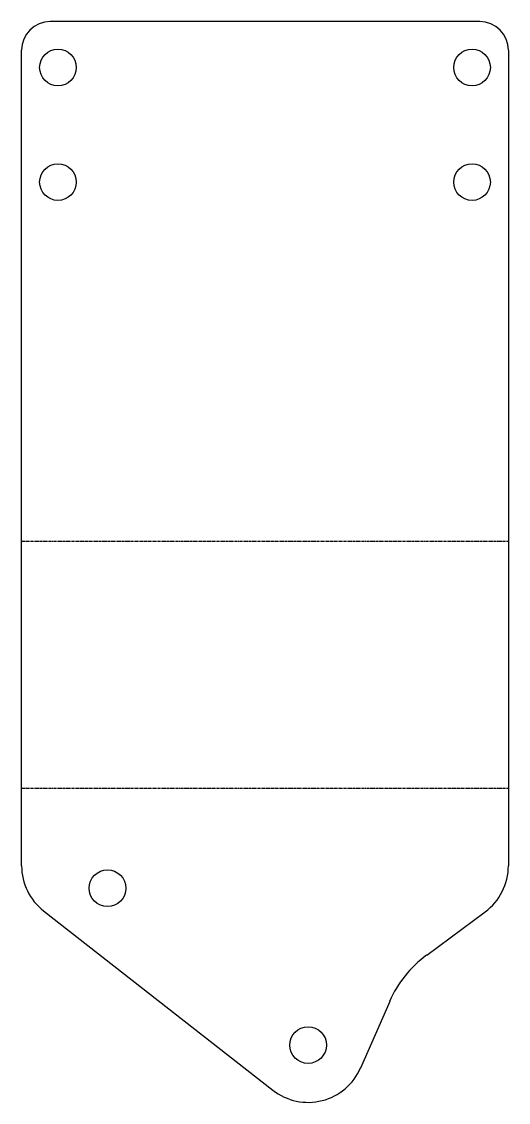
# Model space of a CAD drawing. Extents: x -43 to 43, y -99 to 90.
import ezdxf

# ---------------------------------------------------------------- set-up
doc = ezdxf.new("R2010")
doc.units = 0
doc.linetypes.add('CENTER', pattern=[0.787402, 0.492126, -0.098425, 0.098425, -0.098425])
doc.layers.get('0').update_dxf_attribs({"linetype": 'CONTINUOUS'})
doc.layers.add('SHEETMETAL_BEND_LINES_UP', color=7, linetype='CENTER')
doc.layers.add('VISIBLE', color=7, linetype='CONTINUOUS')

msp = doc.modelspace()

# ---------------------------------------------------------------- linework, layer by layer
for centre in [(-36.15, 82), (36.15, 82), (-36.15, 62), (36.15, 62), (-27.5, -61.2), (7.53, -88.56)]:
    msp.add_circle(centre, 3.2)
at = {"layer": 'SHEETMETAL_BEND_LINES_UP'}
for p, q in [((-42.5, -0.64), (42.5, -0.64)), ((-42.5, -43.74), (42.5, -43.74))]:
    msp.add_line(p, q, dxfattribs=at)
at = {"layer": 'VISIBLE'}
for p, q in [((37.5, 90), (-37.5, 90)), ((-42.5, -57.29), (-42.5, 85)), ((42.5, 85), (42.5, -57.29)), ((-38.66, -65.17), (1.37, -96.44)), ((28.23, -72.86), (38.43, -65.34)), ((21.77, -80.95), (16.69, -92.57))]:
    msp.add_line(p, q, dxfattribs=at)
for centre in [(-36.15, 82), (36.15, 82), (-36.15, 62), (36.15, 62), (-27.5, -61.2), (7.53, -88.56)]:
    msp.add_circle(centre, 3.2, dxfattribs=at)
for centre, radius, start, end in [((-37.5, 85), 5, 90, 180), ((37.5, 85), 5, 0, 90), ((-32.5, -57.29), 10, 180, 232), ((32.5, -57.29), 10, 306.3907, 0), ((40.09, -88.96), 20, 126.3907, 156.3907), ((7.53, -88.56), 10, 232, 336.3907)]:
    msp.add_arc(centre, radius, start, end, dxfattribs=at)

doc.saveas('drawing.dxf')
